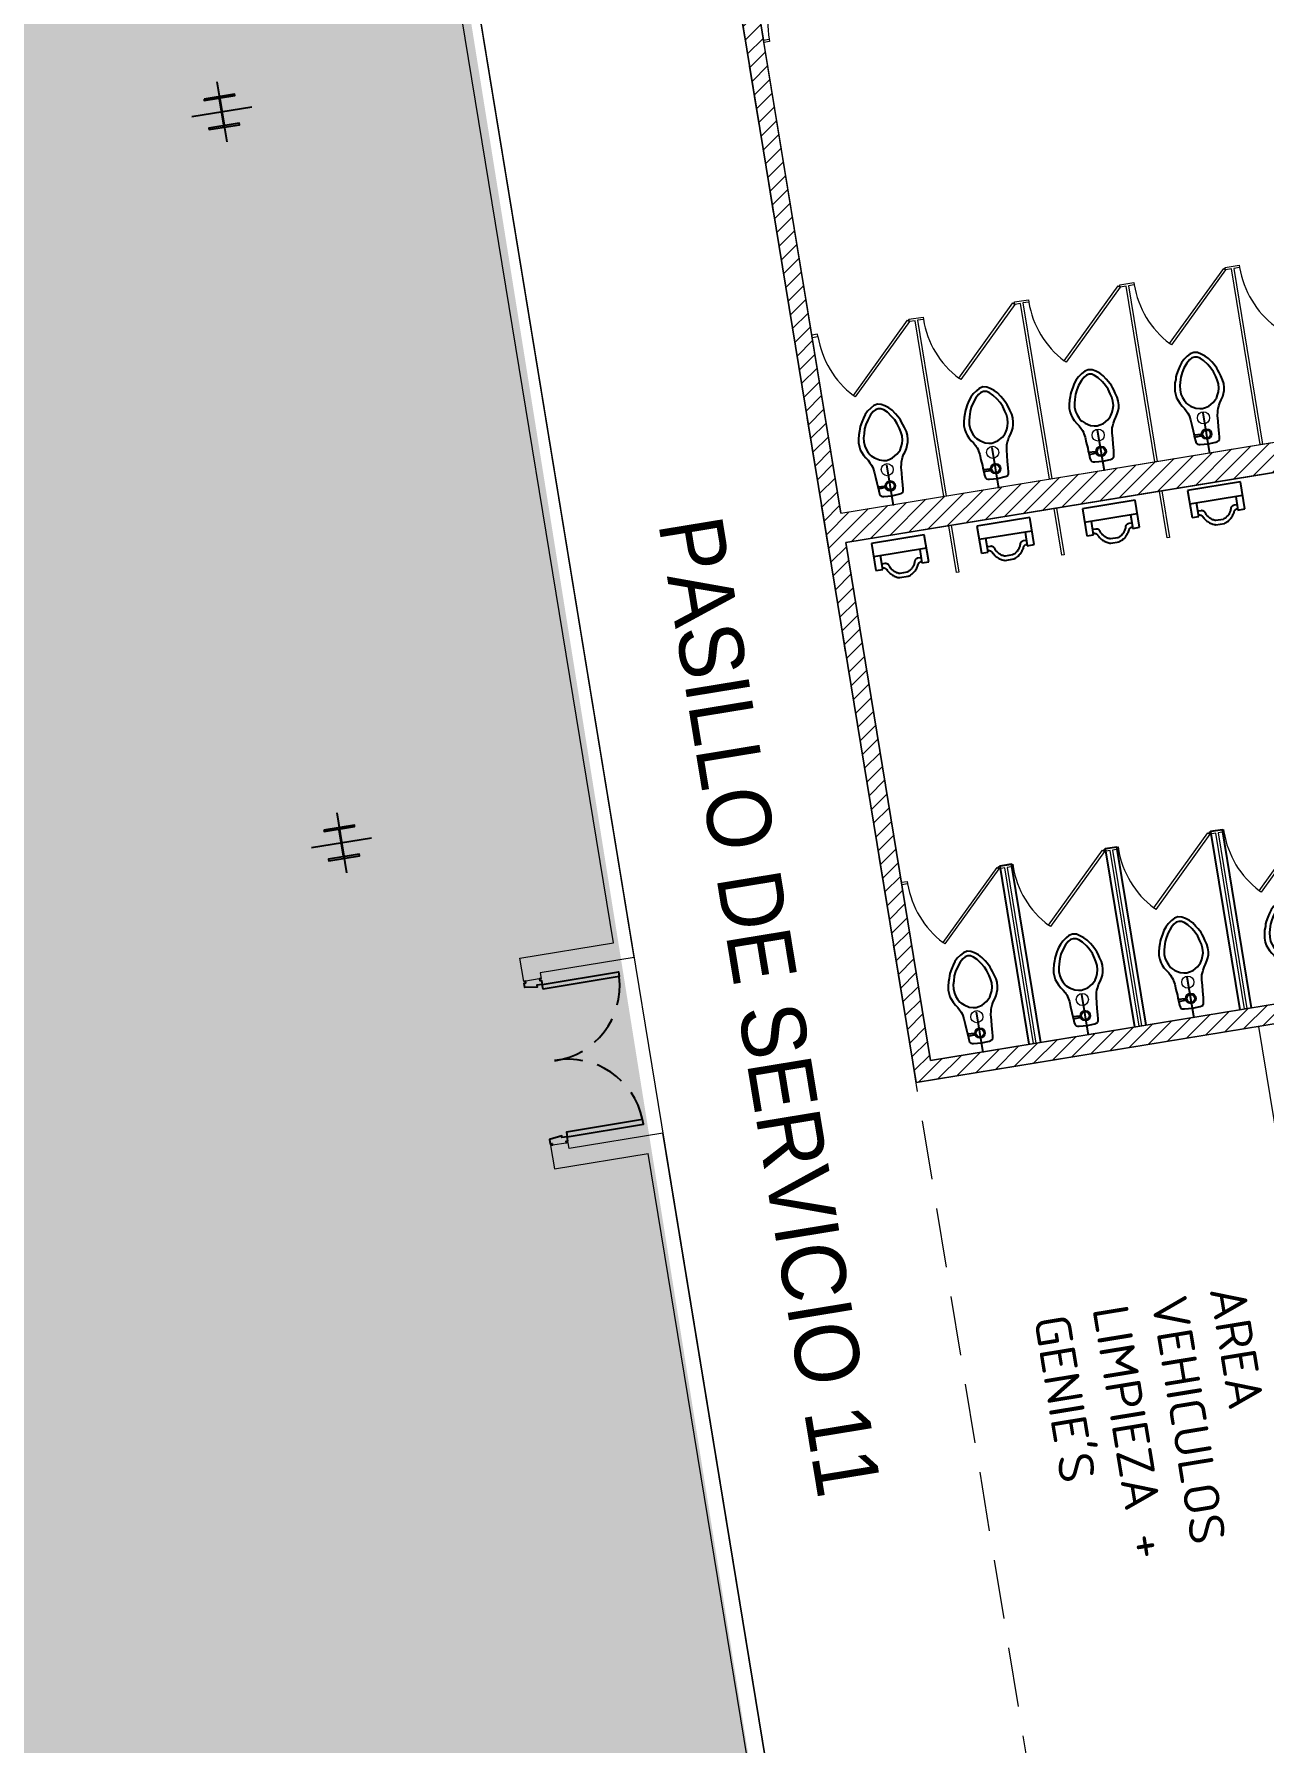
# Model space of a CAD drawing. Header units: metres. Extents: x 2 to 659295185, y -28 to 1124222152.
# Drawn here: x 655606.5 to 655616.86, y 1126390.82 to 1126405.22 of the extents above; entities that cross this region are included whole.
import ezdxf
from ezdxf.enums import TextEntityAlignment as Align

# ---------------------------------------------------------------- set-up
doc = ezdxf.new("R2010")
doc.units = ezdxf.units.M
doc.header["$MEASUREMENT"] = 0
for name, pattern in [('ACAD_ISO04W100', [30, 24, -3, 0, -3]), ('CCSM_C1_CUERPO EL$0$CONTINUA', [0]), ('DASHDOT', [1, 0.5, -0.25, 0, -0.25]), ('DASHED', [0.75, 0.5, -0.25]), ('RAYITAS', [0.375, 0.25, -0.125])]:
    doc.linetypes.add(name, pattern=pattern)
doc.layers.get('0').update_dxf_attribs({"linetype": 'CONTINUOUS'})
for name, color, linetype in [('+ARQ-ejes', 8, 'ACAD_ISO04W100'), ('+ARQ-estructura', 2, 'CONTINUOUS'), ('+Arq-puertas', 7, 'CONTINUOUS'), ('CCSM_C1_CUERPO BJ$0$A-LOCAL ID', 7, 'CONTINUOUS'), ('CCSM_C1_CUERPO BJ$0$ID_Nº LOCAL', 7, 'CONTINUOUS'), ('CCSM_C1_CUERPO EL$0$A-AREAS COMERCIALES', 151, 'CONTINUOUS'), ('CCSM_C1_CUERPO EL$0$A-PARED', 2, 'CCSM_C1_CUERPO EL$0$CONTINUA'), ('CCSM_C1_CUERPO EL$0$A-SANITARIOS', 3, 'CONTINUOUS'), ('CCSM_C1_CUERPO EL$0$A-TEXTOS AREAS', 7, 'CCSM_C1_CUERPO EL$0$CONTINUA'), ('CCSM_C1_CUERPO EL$0$A_PAREDES DE SERVICIO', 2, 'CCSM_C1_CUERPO EL$0$CONTINUA'), ('CCSM_XREF KIOSKOSE$0$Kiosco General', 154, 'CONTINUOUS')]:
    doc.layers.add(name, color=color, linetype=linetype)
doc.layers.add('LOCALES ASIGNADOS', color=41, linetype='DASHDOT', lineweight=0)
doc.styles.add('CCSM_C1_CUERPO BJ$0$ROMANS', font='romans__.ttf')
doc.styles.add('CCSM_C1_CUERPO BJ$0$sigo', font='arial.ttf', dxfattribs={"width": 0.9})
doc.styles.add('CCSM_C1_CUERPO EL$0$Standard', font='txt_____.ttf')

# ---------------------------------------------------------------- blocks, each defined once
blk = doc.blocks.new('CCSM_C1_CUERPO EL$0$water')
at = {"linetype": 'Continuous'}
for p, q in [((-2.85, 24.95), (-3.68, 24.13)), ((-1.78, 25.69), (-2.85, 24.95)), ((-1.32, 24.58), (-2.23, 23.76)), ((-0.83, 26.23), (-1.78, 25.69)), ((-0.56, 25.01), (-1.32, 24.58)), ((0.24, 26.46), (-0.83, 26.23)), ((0.23, 25.12), (-0.56, 25.01)), ((1.01, 24.99), (0.23, 25.12)), ((1.3, 26.21), (0.24, 26.46)), ((1.76, 24.55), (1.01, 24.99)), ((2.24, 25.65), (1.3, 26.21)), ((2.65, 23.72), (1.76, 24.55)), ((3.29, 24.89), (2.24, 25.65)), ((4.11, 24.06), (3.29, 24.89)), ((-6.12, 19.7), (-6.49, 18.72)), ((-5.92, 20.41), (-6.12, 19.7)), ((-5.64, 21.04), (-5.92, 20.41)), ((-5, 22.17), (-5.64, 21.04)), ((-4.36, 23.23), (-5, 22.17)), ((-4.54, 20.12), (-4.95, 18.71)), ((-3.98, 21.3), (-4.54, 20.12)), ((-3.68, 24.13), (-4.36, 23.23)), ((-3.26, 22.43), (-3.98, 21.3)), ((-2.23, 23.76), (-3.26, 22.43)), ((3.67, 22.37), (2.65, 23.72)), ((4.36, 21.22), (3.67, 22.37)), ((4.85, 22.91), (4.11, 24.06)), ((4.9, 20.04), (4.36, 21.22)), ((5.4, 22.08), (4.85, 22.91)), ((5.29, 18.61), (4.9, 20.04)), ((6.01, 20.93), (5.4, 22.08)), ((6.21, 20.3), (6.01, 20.93)), ((6.48, 19.59), (6.21, 20.3)), ((6.74, 18.6), (6.48, 19.59)), ((-6.77, 17.5), (-6.94, 16.44)), ((-6.94, 16.44), (-6.87, 15.26)), ((-6.87, 15.26), (-6.76, 14.43)), ((-6.49, 18.72), (-6.77, 17.5)), ((-5.24, 17.69), (-5.4, 16.51)), ((-5.4, 16.51), (-5.34, 15.25)), ((-5.34, 15.25), (-5.07, 14.3)), ((-4.95, 18.71), (-5.24, 17.69)), ((5.55, 17.59), (5.29, 18.61)), ((5.32, 14.2), (5.61, 15.15)), ((5.7, 16.41), (5.55, 17.59)), ((5.61, 15.15), (5.7, 16.41)), ((7.09, 17.38), (6.74, 18.6)), ((7.02, 14.31), (7.14, 15.13)), ((7.23, 16.31), (7.09, 17.38)), ((7.14, 15.13), (7.23, 16.31)), ((-6.76, 14.43), (-6.45, 13.6)), ((-6.45, 13.6), (-6.11, 12.77)), ((-6.11, 12.77), (-5.56, 11.86)), ((-5.56, 11.86), (-5.02, 11.11)), ((-5.07, 14.3), (-4.72, 13.43)), ((-5.02, 11.11), (-4.63, 10.32)), ((-4.72, 13.43), (-4.22, 12.52)), ((-4.63, 10.32), (-4.44, 9.88)), ((-4.44, 9.88), (-4.28, 9.57)), ((-4.22, 12.52), (-3.95, 12.2)), ((-3.95, 12.2), (-3.16, 11.49)), ((-3.16, 11.49), (-1.79, 10.65)), ((-1.79, 10.65), (-0.73, 10.36)), ((-0.73, 10.36), (0.09, 10.2)), ((0.09, 10.2), (0.92, 10.35)), ((0.92, 10.35), (1.99, 10.61)), ((1.99, 10.61), (3.37, 11.43)), ((3.37, 11.43), (4.16, 12.13)), ((4.16, 12.13), (4.44, 12.44)), ((4.44, 12.44), (4.96, 13.34)), ((4.46, 9.49), (4.62, 9.8)), ((4.62, 9.8), (4.82, 10.23)), ((4.82, 10.23), (5.22, 11.02)), ((4.96, 13.34), (5.32, 14.2)), ((5.22, 11.02), (5.77, 11.76)), ((5.77, 11.76), (6.33, 12.66)), ((6.33, 12.66), (6.7, 13.48)), ((6.7, 13.48), (7.02, 14.31)), ((-4.28, 9.57), (-4.09, 9.05)), ((-4.09, 9.05), (-4.02, 8.58)), ((-4.02, 8.58), (-3.83, 7.59)), ((-3.83, 7.59), (-3.77, 6.02)), ((-3.77, 6.02), (-3.62, 4.36)), ((0, -2.83), (0, 8.98)), ((3.7, 4.3), (3.87, 5.95)), ((3.87, 5.95), (3.97, 7.52)), ((3.97, 7.52), (4.17, 8.51)), ((4.17, 8.51), (4.25, 8.98)), ((4.25, 8.98), (4.46, 9.49)), ((-3.62, 4.36), (-3.59, 3.54)), ((-3.59, 3.54), (-3.52, 2.47)), ((-3.52, 2.47), (-3.45, 1.49)), ((-1.67, 2.97), (-3.48, 3.1)), ((-3.48, 3.1), (-3.48, 2.55)), ((-3.48, 2.55), (-1.67, 2.61)), ((-3.45, 1.49), (-3.34, 0.74)), ((-3.34, 0.74), (-3.07, 0.38)), ((-3.07, 0.38), (-2.71, 0.26)), ((-2.71, 0.26), (-2.28, 0.18)), ((-2.28, 0.18), (0, 0)), ((-1.67, 2.61), (-1.67, 2.97)), ((-1.39, 2.97), (-1.67, 2.97)), ((-1.67, 2.97), (-1.67, 2.57)), ((-1.67, 2.57), (-1.39, 2.57)), ((-1.39, 2.57), (-1.39, 2.97)), ((-1.35, 3.08), (-1.36, 2.45)), ((-1.36, 2.45), (-1.16, 2.45)), ((-1.15, 3.08), (-1.35, 3.08)), ((-1.16, 2.45), (-1.15, 3.08)), ((0, 0), (2.28, 0.14)), ((2.28, 0.14), (2.72, 0.21)), ((2.72, 0.21), (3.07, 0.33)), ((3.07, 0.33), (3.35, 0.68)), ((3.35, 0.68), (3.48, 1.43)), ((3.48, 1.43), (3.57, 2.41)), ((3.57, 2.41), (3.65, 3.47)), ((3.65, 3.47), (3.7, 4.3))]:
    blk.add_line(p, q, dxfattribs=at)
at = {"linetype": 'Continuous', "const_width": 0.2}
blk.add_lwpolyline([(0, -2.83), (0, 8.98)], dxfattribs=at)
for radius in [1.41, 1.16]:
    blk.add_circle((0, 2.84), radius)
blk = doc.blocks.new('CCSM_C1_CUERPO EL$0$urinario')
at = {"linetype": 'Continuous'}
for p, q in [((-0.225, 0), (-0.225, 0.231)), ((-0.225, 0.231), (-0.167, 0.231)), ((-0.167, 0.231), (-0.167, 0.115)), ((0.167, 0.115), (0.167, 0.231)), ((0.167, 0.231), (0.225, 0.231)), ((0.225, 0.231), (0.225, 0)), ((0.225, 0.115), (-0.225, 0.115)), ((0.225, 0), (-0.225, 0))]:
    blk.add_line(p, q, dxfattribs=at)
for points in [[(-0.167, 0.218), (-0.166, 0.218), (-0.163, 0.218), (-0.161, 0.218), (-0.158, 0.219), (-0.156, 0.219), (-0.154, 0.22), (-0.151, 0.221), (-0.149, 0.222), (-0.147, 0.223), (-0.147, 0.223), (-0.145, 0.225), (-0.143, 0.226), (-0.141, 0.228), (-0.14, 0.23), (-0.138, 0.232), (-0.137, 0.234), (-0.135, 0.236), (-0.134, 0.238), (-0.131, 0.246), (-0.127, 0.253), (-0.122, 0.26), (-0.117, 0.267), (-0.112, 0.274), (-0.107, 0.28), (-0.101, 0.286), (-0.095, 0.292), (-0.095, 0.292), (-0.088, 0.297), (-0.081, 0.302), (-0.074, 0.306), (-0.067, 0.311), (-0.06, 0.314), (-0.052, 0.318), (-0.044, 0.321), (-0.036, 0.323), (0.036, 0.323), (0.044, 0.321), (0.052, 0.318), (0.06, 0.314), (0.067, 0.311), (0.074, 0.306), (0.081, 0.302), (0.088, 0.297), (0.095, 0.292), (0.095, 0.292), (0.095, 0.292), (0.101, 0.286), (0.107, 0.28), (0.112, 0.274), (0.117, 0.267), (0.122, 0.26), (0.127, 0.253), (0.131, 0.246), (0.134, 0.238), (0.135, 0.236), (0.137, 0.234), (0.138, 0.232), (0.14, 0.23), (0.141, 0.228), (0.143, 0.226), (0.145, 0.225), (0.147, 0.223), (0.147, 0.223), (0.149, 0.222), (0.151, 0.221), (0.154, 0.22), (0.156, 0.219), (0.158, 0.219), (0.161, 0.218), (0.163, 0.218), (0.166, 0.218), (0.166, 0.218), (0.167, 0.218)], [(0.167, 0.186), (0.141, 0.186), (0.141, 0.186), (0.138, 0.186), (0.135, 0.186), (0.133, 0.187), (0.13, 0.188), (0.127, 0.189), (0.125, 0.19), (0.123, 0.191), (0.12, 0.193), (0.118, 0.194), (0.116, 0.196), (0.114, 0.198), (0.113, 0.201), (0.111, 0.203), (0.11, 0.205), (0.109, 0.208), (0.108, 0.21), (0.106, 0.217), (0.103, 0.224), (0.1, 0.23), (0.096, 0.236), (0.093, 0.242), (0.088, 0.248), (0.084, 0.254), (0.079, 0.259), (0.074, 0.264), (0.069, 0.268), (0.063, 0.273), (0.057, 0.277), (0.051, 0.28), (0.044, 0.283), (0.038, 0.286), (0.031, 0.288), (0.031, 0.288), (-0.031, 0.288), (-0.031, 0.288), (-0.038, 0.286), (-0.044, 0.283), (-0.051, 0.28), (-0.057, 0.277), (-0.063, 0.273), (-0.069, 0.268), (-0.074, 0.264), (-0.079, 0.259), (-0.084, 0.254), (-0.088, 0.248), (-0.093, 0.242), (-0.096, 0.236), (-0.1, 0.23), (-0.103, 0.224), (-0.105, 0.217), (-0.108, 0.211), (-0.108, 0.21), (-0.109, 0.208), (-0.11, 0.205), (-0.111, 0.203), (-0.113, 0.201), (-0.114, 0.198), (-0.116, 0.196), (-0.118, 0.194), (-0.12, 0.193), (-0.123, 0.191), (-0.125, 0.19), (-0.127, 0.189), (-0.13, 0.188), (-0.133, 0.187), (-0.135, 0.186), (-0.138, 0.186), (-0.141, 0.186), (-0.141, 0.186), (-0.167, 0.186)]]:
    blk.add_lwpolyline(points, dxfattribs=at)
blk = doc.blocks.new('CCSM_C1_CUERPO BJ$0$IDENT LOCAL')
at = {"style": 'CCSM_C1_CUERPO BJ$0$ROMANS'}
for tag, height, p in [('AREA-EXACTA', 0.5, (0.587, 0.096)), ('NºLOCAL', 0.7, (1.17, 0.119)), ('RUBRO', 0.35, (0, 0)), ('USO', 0.35, (-0.587, -0.096))]:
    blk.add_attdef(tag, text='', height=height, rotation=279.3085, dxfattribs=at).set_placement(p, align=Align.BOTTOM_CENTER)
blk = doc.blocks.new('Puerta 1.40')
at = {"layer": '+Arq-puertas'}
for points in [[(1273.185, -208.906), (1273.185, -208.256), (1273.225, -208.256), (1273.225, -208.906)], [(1274.485, -208.906), (1274.485, -208.256), (1274.445, -208.256), (1274.445, -208.906)]]:
    blk.add_lwpolyline(points, close=True, dxfattribs=at)
for points in [[(1273.135, -208.906), (1273.135, -208.921), (1273.15, -208.921), (1273.15, -208.906), (1273.185, -208.906), (1273.185, -208.951), (1273.2, -208.951), (1273.185, -209.056), (1273.15, -209.056), (1273.15, -209.041), (1273.135, -209.041), (1273.135, -209.056)], [(1274.535, -208.906), (1274.535, -208.921), (1274.52, -208.921), (1274.52, -208.906), (1274.485, -208.906), (1274.485, -208.951), (1274.47, -208.951), (1274.485, -209.056), (1274.52, -209.056), (1274.52, -209.041), (1274.535, -209.041), (1274.535, -209.056)]]:
    blk.add_lwpolyline(points, dxfattribs=at)
at = {"layer": '+Arq-puertas', "color": 8, "linetype": 'RAYITAS'}
for centre, start, end in [((1273.201, -208.891), 358.5711, 87.7923), ((1274.47, -208.891), 92.2077, 181.4289)]:
    blk.add_arc(centre, 0.635, start, end, dxfattribs=at)

msp = doc.modelspace()

# ---------------------------------------------------------------- hatches: boundary and pattern name
at = {"layer": 'CCSM_C1_CUERPO EL$0$A_PAREDES DE SERVICIO', "lineweight": 5}
h = msp.add_hatch(dxfattribs=at)
h.set_pattern_fill('ANSI31', color=8, scale=0.03, style=0)
h.set_pattern_definition([(45, (-1.749075, -4.25296), (-0.067351920908, 0.067351920908), [])])
edge = h.paths.add_edge_path()
edge.add_line((655625.2466, 1126401.7318), (655625.0986, 1126401.7076))
edge.add_line((655625.0986, 1126401.7076), (655624.8196, 1126403.4098))
edge.add_line((655624.8196, 1126403.4098), (655619.587, 1126402.5522))
edge.add_line((655619.587, 1126402.5522), (655619.7464, 1126401.5802))
edge.add_line((655619.7464, 1126401.5802), (655619.5983, 1126401.5559))
edge.add_line((655619.5983, 1126401.5559), (655619.5336, 1126401.9506))
edge.add_line((655619.5336, 1126401.9506), (655613.3364, 1126400.9349))
edge.add_line((655613.3364, 1126400.9349), (655614.0513, 1126396.5729))
edge.add_line((655614.0513, 1126396.5729), (655620.2486, 1126397.5888))
edge.add_line((655620.2486, 1126397.5888), (655620.0003, 1126399.1036))
edge.add_line((655620.0003, 1126399.1036), (655620.1483, 1126399.1279))
edge.add_line((655620.1483, 1126399.1279), (655620.3966, 1126397.6131))
edge.add_line((655620.3966, 1126397.6131), (655627.5534, 1126398.7862))
edge.add_line((655627.5534, 1126398.7862), (655626.9825, 1126402.2697))
edge.add_line((655626.9825, 1126402.2697), (655627.1798, 1126402.302))
edge.add_line((655627.1798, 1126402.302), (655627.5842, 1126399.8347))
edge.add_line((655627.5842, 1126399.8347), (655628.1975, 1126399.6327))
edge.add_line((655628.1975, 1126399.6327), (655627.8811, 1126398.6726))
edge.add_line((655627.8811, 1126398.6726), (655625.7715, 1126398.3268))
edge.add_line((655625.7715, 1126398.3268), (655626.2629, 1126395.3293))
edge.add_line((655626.2629, 1126395.3293), (655629.8971, 1126395.925))
edge.add_line((655629.8971, 1126395.925), (655629.5361, 1126398.1272))
edge.add_line((655629.5361, 1126398.1272), (655629.0208, 1126398.297))
edge.add_line((655629.0208, 1126398.297), (655629.3374, 1126399.2579))
edge.add_line((655629.3374, 1126399.2579), (655629.9107, 1126399.3519))
edge.add_line((655629.9107, 1126399.3519), (655629.9349, 1126399.2038))
edge.add_line((655629.9349, 1126399.2038), (655629.5227, 1126399.1363))
edge.add_line((655629.5227, 1126399.1363), (655630.0694, 1126395.8012))
edge.add_line((655630.0694, 1126395.8012), (655626.1391, 1126395.157))
edge.add_line((655626.1391, 1126395.157), (655625.6235, 1126398.3025))
edge.add_line((655625.6235, 1126398.3025), (655613.93, 1126396.3859))
edge.add_line((655613.93, 1126396.3859), (655612.2276, 1126406.7724))
edge.add_line((655612.2276, 1126406.7724), (655626.1491, 1126409.0542))
edge.add_line((655626.1491, 1126409.0542), (655627.8514, 1126409.3332))
edge.add_line((655627.8514, 1126409.3332), (655627.8903, 1126409.0955))
edge.add_line((655627.8903, 1126409.0955), (655626.2659, 1126407.8779))
edge.add_line((655626.2659, 1126407.8779), (655626.6703, 1126405.4106))
edge.add_line((655626.6703, 1126405.4106), (655626.4729, 1126405.3782))
edge.add_line((655626.4729, 1126405.3782), (655625.902, 1126408.8617))
edge.add_line((655625.902, 1126408.8617), (655618.7451, 1126407.6887))
edge.add_line((655618.7451, 1126407.6887), (655618.9934, 1126406.1739))
edge.add_line((655618.9934, 1126406.1739), (655618.8454, 1126406.1496))
edge.add_line((655618.8454, 1126406.1496), (655618.5971, 1126407.6644))
edge.add_line((655618.5971, 1126407.6644), (655612.3998, 1126406.6486))
edge.add_line((655612.3998, 1126406.6486), (655613.2959, 1126401.1816))
edge.add_line((655613.2959, 1126401.1816), (655619.4932, 1126402.1973))
edge.add_line((655619.4932, 1126402.1973), (655619.2449, 1126403.7121))
edge.add_line((655619.2449, 1126403.7121), (655619.3929, 1126403.7364))
edge.add_line((655619.3929, 1126403.7364), (655619.5547, 1126402.7496))
edge.add_line((655619.5547, 1126402.7496), (655624.7872, 1126403.6072))
edge.add_line((655624.7872, 1126403.6072), (655624.5082, 1126405.3095))
edge.add_line((655624.5082, 1126405.3095), (655624.6562, 1126405.3338))
edge.add_arc((655626.4514, 1126405.7141), 1.835, 191.96283, 361.12381)
edge.add_line((655628.286, 1126405.7501), (655628.4062, 1126405.9484))
edge.add_line((655628.4062, 1126405.9484), (655628.9966, 1126402.3465))
edge.add_line((655628.9966, 1126402.3465), (655628.82, 1126402.4961))
edge.add_arc((655627.0696, 1126401.9442), 1.8354, 17.50296, 186.64319)
h.paths.add_polyline_path([(655627.7276, 1126409.161), (655626.2385, 1126408.0448), (655626.0993, 1126408.8941)], flags=16)
edge = h.paths.add_edge_path(flags=16)
edge.add_arc((655626.3832, 1126405.6168), 1.9, 212.22799, 263.15629, ccw=False)
edge.add_line((655624.7759, 1126404.6036), (655625.1269, 1126402.462))
edge.add_arc((655626.9736, 1126402.0149), 1.9, 115.46061, 166.38891, ccw=False)
edge = h.paths.add_edge_path(flags=16)
edge.add_arc((655626.5312, 1126405.6411), 1.9, 295.46061, 346.38891, ccw=False)
edge.add_arc((655627.1216, 1126402.0392), 1.9, 32.22799, 83.15629, ccw=False)
edge.add_line((655628.7288, 1126403.0524), (655628.3778, 1126405.194))
at = {"layer": 'LOCALES ASIGNADOS'}
h = msp.add_hatch(color=256, dxfattribs=at)
edge = h.paths.add_edge_path()
edge.add_arc((219491.1056, 1054914.3756), 441878.9229, 9.308049718, 9.309563548, ccw=False)
edge.add_line((655551.8097, 1126384.9626), (655564.5398, 1126387.0492))
edge.add_line((655564.5398, 1126387.0492), (655562.5867, 1126398.9652))
edge.add_line((655562.5867, 1126398.9652), (655552.3922, 1126397.2942))
edge.add_line((655552.3922, 1126397.2942), (655552.4569, 1126396.8995))
edge.add_line((655552.4569, 1126396.8995), (655549.9212, 1126396.4839))
h = msp.add_hatch(color=256, dxfattribs=at)
edge = h.paths.add_edge_path()
edge.add_arc((691312.3147, 1132240.3442), 36223.8148, 189.27992105, 189.33698147)
edge.add_line((655568.4218, 1126363.3652), (655625.1157, 1126372.655))
edge.add_line((655625.1157, 1126372.655), (655622.4869, 1126388.6938))
edge.add_line((655622.4869, 1126388.6938), (655613.0873, 1126387.1531))
edge.add_line((655613.0873, 1126387.1531), (655609.9546, 1126406.7292))
edge.add_line((655609.9546, 1126406.7292), (655562.5867, 1126398.9652))

# ---------------------------------------------------------------- linework, layer by layer
at = {"layer": '+ARQ-ejes', "linetype": 'ACAD_ISO04W100', "ltscale": 10}
for p, q in [((655608.039, 1126404.8153), (655608.1218, 1126404.3097)), ((655608.3332, 1126404.6039), (655607.8276, 1126404.521)), ((655609.0483, 1126398.6575), (655609.1311, 1126398.1518)), ((655609.3425, 1126398.4461), (655608.8369, 1126398.3632))]:
    msp.add_line(p, q, dxfattribs=at)
at = {"layer": '+ARQ-estructura', "color": 1, "linetype": 'Continuous', "ltscale": 5}
for points in [[(655607.9311, 1126404.6697), (655607.933, 1126404.6579), (655608.0519, 1126404.6774, -0.4142136), (655608.0577, 1126404.6733), (655608.0942, 1126404.4502, -0.4142136), (655608.0901, 1126404.4445), (655607.9712, 1126404.425), (655607.9731, 1126404.4132), (655608.2297, 1126404.4552), (655608.2278, 1126404.4671), (655608.1089, 1126404.4476, -0.4142136), (655608.1031, 1126404.4517), (655608.0666, 1126404.6747, -0.4142136), (655608.0707, 1126404.6805), (655608.1896, 1126404.7), (655608.1877, 1126404.7118)], [(655608.9404, 1126398.5119), (655608.9423, 1126398.5001), (655609.0612, 1126398.5196, -0.4142136), (655609.067, 1126398.5154), (655609.1035, 1126398.2924, -0.4142136), (655609.0994, 1126398.2867), (655608.9805, 1126398.2672), (655608.9824, 1126398.2553), (655609.239, 1126398.2974), (655609.2371, 1126398.3092), (655609.1182, 1126398.2897, -0.4142136), (655609.1124, 1126398.2939), (655609.0759, 1126398.5169, -0.4142136), (655609.08, 1126398.5226), (655609.1989, 1126398.5421), (655609.197, 1126398.554)]]:
    msp.add_lwpolyline(points, format="xyb", close=True, dxfattribs=at)
for points in [[(655616.7553, 1126397.0162), (655616.5094, 1126398.5163), (655616.4108, 1126398.5001), (655616.6566, 1126397.0001)], [(655616.7553, 1126397.0162), (655616.5094, 1126398.5163), (655616.4108, 1126398.5001), (655616.6566, 1126397.0001)], [(655615.8672, 1126396.8706), (655615.6213, 1126398.3707), (655615.5226, 1126398.3545), (655615.7685, 1126396.8545)], [(655615.8672, 1126396.8706), (655615.6213, 1126398.3707), (655615.5226, 1126398.3545), (655615.7685, 1126396.8545)], [(655614.979, 1126396.725), (655614.7332, 1126398.2251), (655614.6345, 1126398.2089), (655614.8803, 1126396.7089)], [(655614.979, 1126396.725), (655614.7332, 1126398.2251), (655614.6345, 1126398.2089), (655614.8803, 1126396.7089)]]:
    msp.add_lwpolyline(points)
at = {"layer": 'CCSM_C1_CUERPO EL$0$A-AREAS COMERCIALES', "lineweight": 5}
for points in [[(655538.5815, 1126465.4833), (655549.4499, 1126399.168), (655625.7204, 1126411.6693), (655626.1491, 1126409.0542), (655612.2276, 1126406.7724), (655613.93, 1126396.3859), (655625.6975, 1126398.3146), (655626.2141, 1126395.1693), (655630.0694, 1126395.8012), (655629.5227, 1126399.1363), (655629.4985, 1126399.2843), (655632.4765, 1126399.772), (655630.7242, 1126410.4628), (655633.5963, 1126410.9336), (655633.2485, 1126413.0552), (655630.4258, 1126412.5926), (655628.9458, 1126421.6221), (655631.4622, 1126422.0345), (655631.3651, 1126422.6266), (655631.9572, 1126422.7237), (655631.6499, 1126424.5986), (655631.4088, 1126426.07)], [(655551.8097, 1126384.9626), (655563.6517, 1126386.9036), (655561.6985, 1126398.8196), (655610.0286, 1126406.7413), (655613.211, 1126387.3254), (655622.6106, 1126388.866), (655625.2633, 1126372.682), (655567.5336, 1126363.2197), (655565.5927, 1126375.0616), (655553.487, 1126373.0774), (655552.9688, 1126377.076), (655552.723, 1126378.9115), (655552.2692, 1126382.0232), (655551.8097, 1126384.9626)]]:
    msp.add_lwpolyline(points, dxfattribs=at)
at = {"layer": 'CCSM_C1_CUERPO EL$0$A-PARED', "lineweight": 5}
for p, q in [((655613.2959, 1126401.1816), (655612.3998, 1126406.6486)), ((655611.3808, 1126397.5642), (655609.9332, 1126406.3963)), ((655611.5531, 1126397.4404), (655610.0812, 1126406.4206)), ((655613.2959, 1126401.1816), (655619.4932, 1126402.1973)), ((655613.3364, 1126400.9349), (655619.5336, 1126401.9506)), ((655614.0513, 1126396.5729), (655613.3364, 1126400.9349)), ((655610.5914, 1126397.4348), (655611.3808, 1126397.5642)), ((655620.2486, 1126397.5888), (655614.0513, 1126396.5731)), ((655610.6237, 1126397.2374), (655610.5914, 1126397.4348)), ((655611.5531, 1126397.4404), (655610.7637, 1126397.311)), ((655610.7637, 1126397.311), (655610.7717, 1126397.2617)), ((655610.7717, 1126397.2617), (655610.6237, 1126397.2374)), ((655616.8163, 1126396.8589), (655613.93, 1126396.3859)), ((655617.9202, 1126390.1239), (655616.8163, 1126396.8589)), ((655610.9982, 1126395.8801), (655610.8502, 1126395.8558)), ((655611.0063, 1126395.8308), (655610.9982, 1126395.8801)), ((655611.7957, 1126395.9602), (655611.0063, 1126395.8308)), ((655613.211, 1126387.3254), (655611.7957, 1126395.9602)), ((655610.8502, 1126395.8558), (655610.8825, 1126395.6585)), ((655610.8825, 1126395.6585), (655611.672, 1126395.7879)), ((655613.7343, 1126383.2058), (655611.672, 1126395.7879))]:
    msp.add_line(p, q, dxfattribs=at)
at = {"layer": 'CCSM_C1_CUERPO EL$0$A-SANITARIOS', "lineweight": 5}
for points in [[(655612.3998, 1126406.6486), (655612.3998, 1126406.6486), (655612.6425, 1126405.1683), (655612.6919, 1126405.1764), (655612.6952, 1126405.1566), (655612.6457, 1126405.1485)], [(655613.2959, 1126401.1816), (655613.0533, 1126402.6619), (655613.1027, 1126402.67), (655613.0995, 1126402.6898), (655613.0501, 1126402.6817)]]:
    msp.add_lwpolyline(points, dxfattribs=at)
for points in [[(655616.5369, 1126403.2328), (655616.0818, 1126402.5993), (655616.0655, 1126402.6111), (655616.5206, 1126403.2445)], [(655616.6059, 1126403.244), (655616.8485, 1126401.7636), (655616.8288, 1126401.7604), (655616.5862, 1126403.2408), (655616.5369, 1126403.2327), (655616.5337, 1126403.2524), (655616.6521, 1126403.2718), (655616.6553, 1126403.2521)], [(655615.6488, 1126403.0872), (655615.1937, 1126402.4537), (655615.1773, 1126402.4655), (655615.6324, 1126403.099)], [(655615.7178, 1126403.0984), (655615.9604, 1126401.6181), (655615.9407, 1126401.6148), (655615.698, 1126403.0952), (655615.6488, 1126403.0871), (655615.6455, 1126403.1068), (655615.764, 1126403.1263), (655615.7672, 1126403.1065)], [(655614.7606, 1126402.9417), (655614.3055, 1126402.3082), (655614.2892, 1126402.3199), (655614.7443, 1126402.9534)], [(655614.8296, 1126402.9531), (655615.0722, 1126401.4727), (655615.0525, 1126401.4695), (655614.8098, 1126402.9498), (655614.7606, 1126402.9418), (655614.7574, 1126402.9615), (655614.8758, 1126402.9809), (655614.879, 1126402.9612)], [(655613.8725, 1126402.7961), (655613.4174, 1126402.1626), (655613.4011, 1126402.1743), (655613.8561, 1126402.8078)], [(655613.9415, 1126402.8073), (655614.1841, 1126401.3269), (655614.1644, 1126401.3237), (655613.9217, 1126402.804), (655613.8725, 1126402.796), (655613.8692, 1126402.8157), (655613.9877, 1126402.8351), (655613.9909, 1126402.8154)], [(655616.0008, 1126401.3716), (655616.0655, 1126400.977), (655616.0457, 1126400.9737), (655615.9811, 1126401.3683)], [(655615.1127, 1126401.226), (655615.1773, 1126400.8314), (655615.1576, 1126400.8282), (655615.0929, 1126401.2228)], [(655614.2245, 1126401.0804), (655614.2892, 1126400.6858), (655614.2695, 1126400.6826), (655614.2048, 1126401.0772)], [(655617.2923, 1126398.6243), (655616.8372, 1126397.9908), (655616.8209, 1126398.0025), (655617.2759, 1126398.636)], [(655616.4041, 1126398.4787), (655615.9491, 1126397.8452), (655615.9327, 1126397.857), (655616.3878, 1126398.4905)], [(655616.4731, 1126398.49), (655616.7158, 1126397.0097), (655616.696, 1126397.0064), (655616.4534, 1126398.4868), (655616.4041, 1126398.4787), (655616.4009, 1126398.4985), (655616.5193, 1126398.5179), (655616.5225, 1126398.4981)], [(655615.516, 1126398.3332), (655615.0609, 1126397.6997), (655615.0446, 1126397.7114), (655615.4996, 1126398.3449)], [(655615.585, 1126398.3445), (655615.8276, 1126396.8641), (655615.8079, 1126396.8609), (655615.5652, 1126398.3412), (655615.516, 1126398.3332), (655615.5127, 1126398.3529), (655615.6312, 1126398.3723), (655615.6344, 1126398.3526)], [(655614.6278, 1126398.1876), (655614.1728, 1126397.5541), (655614.1564, 1126397.5658), (655614.6115, 1126398.1993)], [(655614.6968, 1126398.1989), (655614.9395, 1126396.7185), (655614.9197, 1126396.7153), (655614.6771, 1126398.1957), (655614.6278, 1126398.1876), (655614.6246, 1126398.2073), (655614.743, 1126398.2267), (655614.7463, 1126398.207)], [(655613.8549, 1126398.0813), (655613.8581, 1126398.0615), (655613.8087, 1126398.0534), (655613.8054, 1126398.0732)]]:
    msp.add_lwpolyline(points, close=True, dxfattribs=at)
for centre in [(655616.3508, 1126401.9863), (655615.4626, 1126401.8407), (655614.5745, 1126401.6951), (655613.6864, 1126401.5496), (655616.218, 1126397.2322), (655615.3299, 1126397.0866), (655614.4417, 1126396.9411)]:
    msp.add_circle(centre, 0.051, dxfattribs=at)
for centre, start, end in [((655613.4616, 1126405.3026), 145.78645, 189.31715), ((655617.425, 1126403.3784), 189.29975, 232.83046), ((655616.5369, 1126403.2328), 189.29975, 232.83046), ((655615.6488, 1126403.0872), 189.29975, 232.83046), ((655614.7606, 1126402.9417), 189.29975, 232.83046), ((655613.8725, 1126402.7961), 189.29975, 232.83046), ((655617.2923, 1126398.6243), 189.29975, 232.83046), ((655616.4041, 1126398.4787), 189.29975, 232.83046), ((655615.516, 1126398.3332), 189.29975, 232.83046), ((655614.6278, 1126398.1876), 189.29975, 232.83046)]:
    msp.add_arc(centre, 0.78, start, end, dxfattribs=at)
at = {"layer": 'CCSM_C1_CUERPO EL$0$A_PAREDES DE SERVICIO', "lineweight": 5}
for points in [[(655625.6235, 1126398.3025), (655613.93, 1126396.3859), (655612.2276, 1126406.7724)], [(655612.3998, 1126406.6486), (655613.2959, 1126401.1816), (655619.4932, 1126402.1973), (655619.2449, 1126403.7121), (655619.3929, 1126403.7364), (655619.5547, 1126402.7496), (655624.7872, 1126403.6072), (655624.5082, 1126405.3095)], [(655619.5336, 1126401.9506), (655613.3364, 1126400.9349), (655614.0513, 1126396.5729), (655620.2486, 1126397.5888)]]:
    msp.add_lwpolyline(points, dxfattribs=at)
at = {"layer": 'CCSM_XREF KIOSKOSE$0$Kiosco General', "linetype": 'DASHED', "lineweight": 5}
msp.add_line((655615.0339, 1126389.6508), (655612.2276, 1126406.7724), dxfattribs=at)

# ---------------------------------------------------------------- block references
at = {"layer": '+Arq-puertas', "rotation": 279.3084511987043}
msp.add_blockref('Puerta 1.40', (655610.9983, 1127687.4228), dxfattribs=at)
at = {"layer": 'CCSM_C1_CUERPO BJ$0$A-LOCAL ID', "lineweight": 5}
ref = msp.add_blockref('CCSM_C1_CUERPO BJ$0$IDENT LOCAL', (655611.3727, 1126396.8103), dxfattribs=dict(at, xscale=0.6750000000950683, yscale=0.6750000000950683, zscale=0.6750000000950683, rotation=279.3222359445509))
ref.add_attrib('NºLOCAL', 'PASILLO DE SERVICIO 11', dxfattribs={"layer": 'CCSM_C1_CUERPO BJ$0$ID_Nº LOCAL', "height": 0.54, "rotation": 279.32224, "style": 'CCSM_C1_CUERPO BJ$0$sigo', "width": 0.9}).set_placement((655612.2719, 1126396.9579), align=Align.BOTTOM_CENTER)
at = {"layer": 'CCSM_C1_CUERPO EL$0$A-SANITARIOS', "lineweight": 5, "xscale": 0.02948293165207588, "yscale": 0.02948293165207588, "zscale": 0.02948293165207588, "rotation": 9.503705118244932}
for p in [(655616.3902, 1126401.7665), (655615.502, 1126401.6209), (655614.6139, 1126401.4754), (655613.7257, 1126401.3298), (655617.1455, 1126397.158), (655616.2574, 1126397.0124), (655615.3692, 1126396.8669), (655614.4811, 1126396.7213)]:
    msp.add_blockref('CCSM_C1_CUERPO EL$0$water', p, dxfattribs=at)
at = {"layer": 'CCSM_C1_CUERPO EL$0$A-SANITARIOS', "lineweight": 5, "xscale": -1, "rotation": 189.3084512940928}
for p in [(655616.439, 1126401.4098), (655615.5524, 1126401.2552), (655614.6642, 1126401.1096), (655613.7761, 1126400.964)]:
    msp.add_blockref('CCSM_C1_CUERPO EL$0$urinario', p, dxfattribs=at)

# ---------------------------------------------------------------- texts
at = {"layer": 'CCSM_C1_CUERPO EL$0$A-TEXTOS AREAS', "lineweight": 5, "insert": (655616.6969, 1126394.6933), "char_height": 0.3, "width": 3.008609, "attachment_point": 1, "rotation": 279.30779, "style": 'CCSM_C1_CUERPO EL$0$Standard'}
msp.add_mtext("{\\Fromans|c0;AREA VEHICULOS\\PLIMPIEZA + \\PGENIE'S}", dxfattribs=at)

doc.saveas('drawing.dxf')
